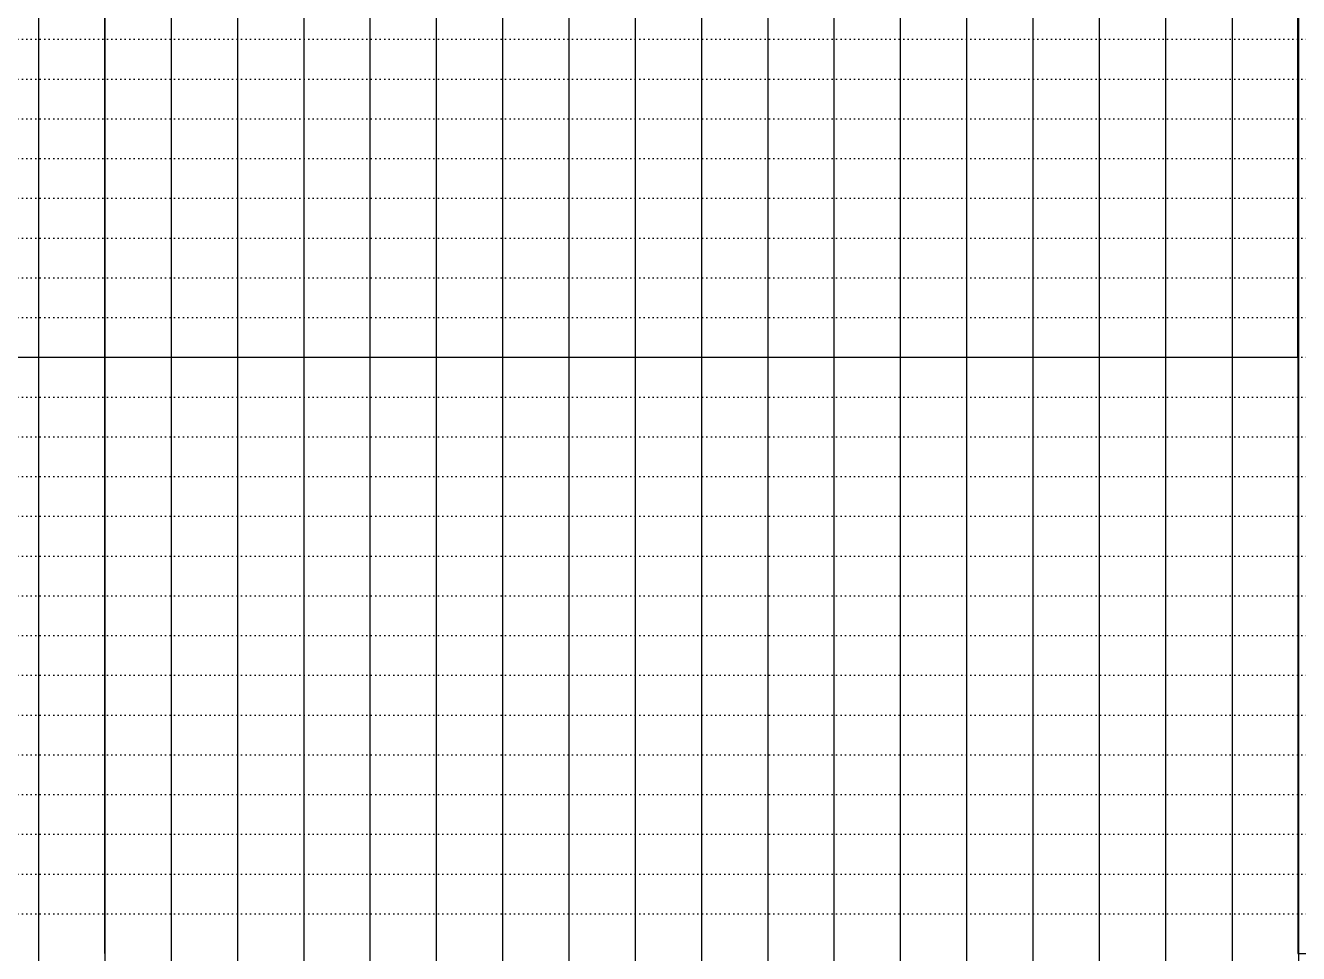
# Model space of a CAD drawing. Header units: millimetres. Extents: x -1499 to 6658, y -12483 to -6008.
# Drawn here: x 5052.2 to 5436.4, y -11573.1 to -11292.9 of the extents above; entities that cross this region are included whole.
import ezdxf

# ---------------------------------------------------------------- set-up
doc = ezdxf.new("R2010")
doc.units = ezdxf.units.MM
doc.linetypes.add('A-DOTLN01H', pattern=[0.125, 0, -0.125])
doc.layers.add('_와꾸', color=7, linetype='Continuous', plot=False)
doc.layers.add('CR-GRID', color=56, linetype='A-DOTLN01H')
doc.layers.add('수직그리드', color=1, linetype='Continuous')

msp = doc.modelspace()

# ---------------------------------------------------------------- linework, layer by layer
at = {"layer": '_와꾸', "color": 7, "true_color": 0xffffff}
for points in [[(4636.16, -11393.06), (5436.16, -11393.06), (5436.16, -10877.06), (4636.16, -10877.06)], [(5436.16, -11573.06), (6236.16, -11573.06), (6236.16, -11057.06), (5436.16, -11057.06)]]:
    msp.add_lwpolyline(points, close=True, dxfattribs=at)
at = {"layer": 'CR-GRID', "linetype": 'A-DOTLN01H', "ltscale": 10}
for p, q in [((696.16, -11297.06), (6636.16, -11297.06)), ((696.16, -11309.06), (6636.16, -11309.06)), ((696.16, -11321.06), (6636.16, -11321.06)), ((696.16, -11333.06), (6636.16, -11333.06)), ((696.16, -11345.06), (6636.16, -11345.06)), ((696.16, -11357.06), (6636.16, -11357.06)), ((696.16, -11369.06), (6636.16, -11369.06)), ((696.16, -11381.06), (6636.16, -11381.06)), ((696.16, -11393.06), (6636.16, -11393.06)), ((696.16, -11405.06), (6636.16, -11405.06)), ((696.16, -11417.06), (6636.16, -11417.06)), ((696.16, -11429.06), (6636.16, -11429.06)), ((696.16, -11441.06), (6636.16, -11441.06)), ((696.16, -11453.06), (6636.16, -11453.06)), ((696.16, -11465.06), (6636.16, -11465.06)), ((696.16, -11477.06), (6636.16, -11477.06)), ((696.16, -11489.06), (6636.16, -11489.06)), ((696.16, -11501.06), (6636.16, -11501.06)), ((696.16, -11513.06), (6636.16, -11513.06)), ((696.16, -11525.06), (6636.16, -11525.06)), ((696.16, -11537.06), (6636.16, -11537.06)), ((696.16, -11549.06), (6636.16, -11549.06)), ((696.16, -11561.06), (6636.16, -11561.06))]:
    msp.add_line(p, q, dxfattribs=at)
at = {"layer": '수직그리드'}
for p, q in [((5296.16, -11034.26), (5296.16, -11873.06)), ((5056.16, -11088.51), (5056.16, -11873.06)), ((5316.16, -11088.53), (5316.16, -11873.06)), ((5276.16, -11090.92), (5276.16, -11873.06)), ((5096.16, -11104.87), (5096.16, -11873.06)), ((5116.16, -11108.09), (5116.16, -11873.06)), ((5076.16, -11119.58), (5076.16, -11873.06)), ((5076.16, -11573.06), (5076.16, -11119.58)), ((5136.16, -11120.44), (5136.16, -11873.06)), ((5176.16, -11132.96), (5176.16, -11873.06)), ((5156.16, -11137.83), (5156.16, -11873.06)), ((5196.16, -11143.24), (5196.16, -11873.06)), ((5256.16, -11145.16), (5256.16, -11873.06)), ((5216.16, -11156.93), (5216.16, -11873.06)), ((5236.16, -11159.35), (5236.16, -11873.06)), ((5336.16, -11157.9), (5336.16, -11873.06)), ((5376.16, -11158.61), (5376.16, -11873.06)), ((5396.16, -11157.59), (5396.16, -11873.06)), ((5416.35, -11174.16), (5416.35, -11873.06)), ((5356.16, -11176.3), (5356.16, -11873.06)), ((5436.35, -11215.67), (5436.35, -11873.06))]:
    msp.add_line(p, q, dxfattribs=at)

doc.saveas('drawing.dxf')
